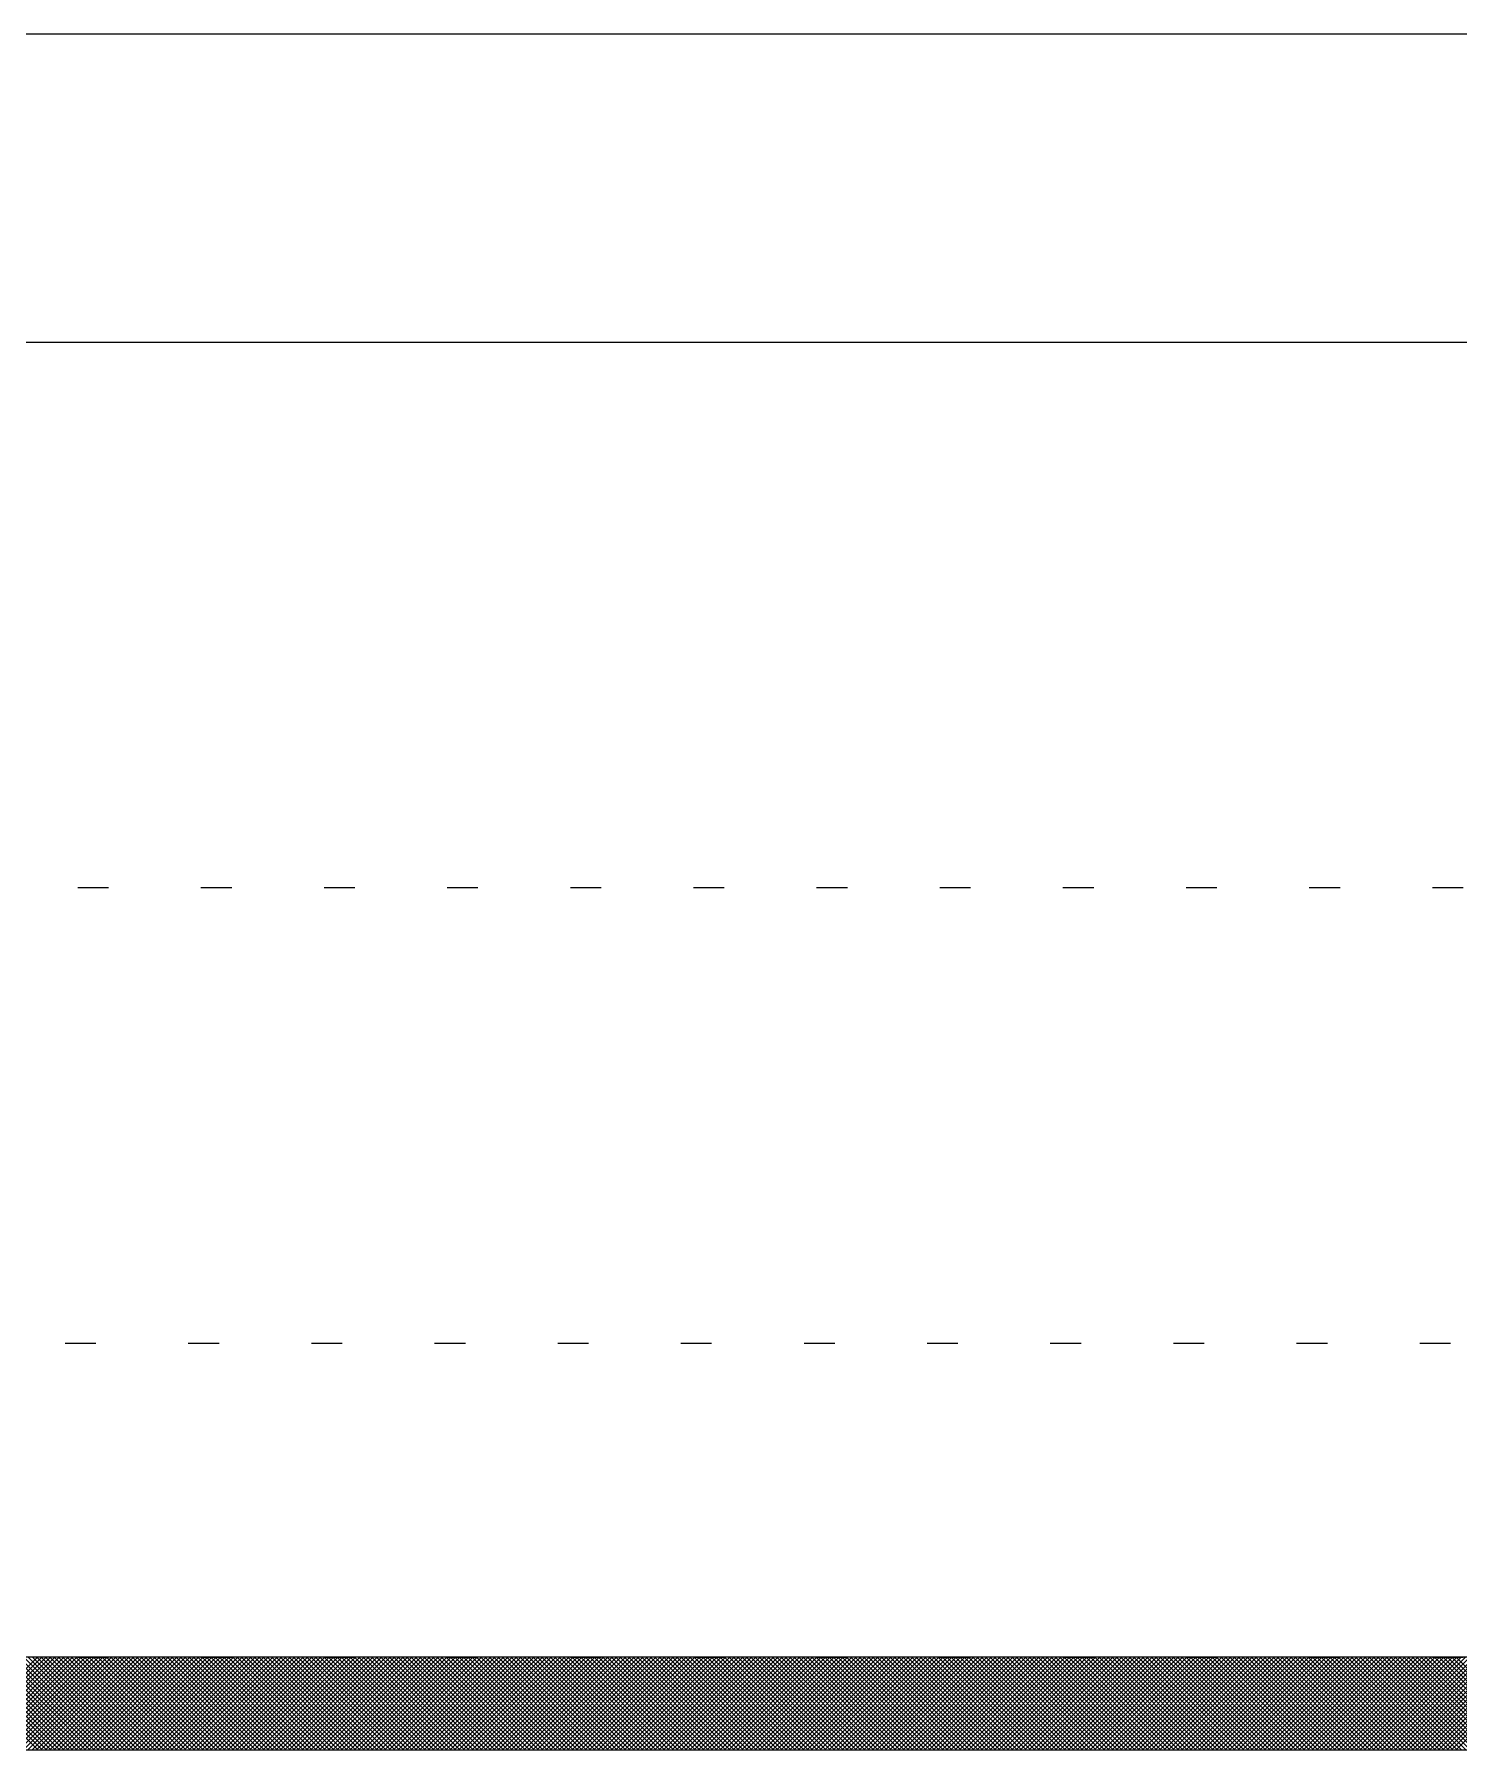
# Model space of a CAD drawing. Extents: x 0 to 119, y 0 to 84.
# Drawn here: x 28.98 to 33.61, y 78.53 to 84.1 of the extents above; entities that cross this region are included whole.
import ezdxf

# ---------------------------------------------------------------- set-up
doc = ezdxf.new("R2010")
doc.units = 0
doc.header["$MEASUREMENT"] = 0
doc.linetypes.add('ESTILO_TQS_0002', pattern=[0.4, 0.1, -0.3])
for name, color, linetype in [('29', 9, 'CONTINUOUS'), ('3', 7, 'CONTINUOUS'), ('40', 7, 'CONTINUOUS'), ('6', 178, 'CONTINUOUS'), ('7', 232, 'CONTINUOUS')]:
    doc.layers.add(name, color=color, linetype=linetype)

msp = doc.modelspace()

# ---------------------------------------------------------------- linework, layer by layer
at = {"layer": '29', "color": 9, "linetype": 'Continuous'}
for p, q in [((28.692699, 78.529585), (28.992699, 78.829585)), ((28.693072, 78.829585), (28.993072, 78.529585)), ((28.706841, 78.529585), (29.006841, 78.829585)), ((28.707214, 78.829585), (29.007214, 78.529585)), ((28.720984, 78.529585), (29.020984, 78.829585)), ((28.721356, 78.829585), (29.021356, 78.529585)), ((28.735126, 78.529585), (29.035126, 78.829585)), ((28.735498, 78.829585), (29.035498, 78.529585)), ((28.749268, 78.529585), (29.049268, 78.829585)), ((28.74964, 78.829585), (29.04964, 78.529585)), ((28.76341, 78.529585), (29.06341, 78.829585)), ((28.763783, 78.829585), (29.063783, 78.529585)), ((28.777552, 78.529585), (29.077552, 78.829585)), ((28.777925, 78.829585), (29.077925, 78.529585)), ((28.791694, 78.529585), (29.091694, 78.829585)), ((28.792067, 78.829585), (29.092067, 78.529585)), ((28.805836, 78.529585), (29.105836, 78.829585)), ((28.806209, 78.829585), (29.106209, 78.529585)), ((28.819979, 78.529585), (29.119979, 78.829585)), ((28.820351, 78.829585), (29.120351, 78.529585)), ((28.834121, 78.529585), (29.134121, 78.829585)), ((28.834493, 78.829585), (29.134493, 78.529585)), ((28.848263, 78.529585), (29.148263, 78.829585)), ((28.848635, 78.829585), (29.148635, 78.529585)), ((28.862405, 78.529585), (29.162405, 78.829585)), ((28.862778, 78.829585), (29.162778, 78.529585)), ((28.876547, 78.529585), (29.176547, 78.829585)), ((28.87692, 78.829585), (29.17692, 78.529585)), ((28.890689, 78.529585), (29.190689, 78.829585)), ((28.891062, 78.829585), (29.191062, 78.529585)), ((28.904831, 78.529585), (29.204831, 78.829585)), ((28.905204, 78.829585), (29.205204, 78.529585)), ((28.918973, 78.529585), (29.218973, 78.829585)), ((28.919346, 78.829585), (29.219346, 78.529585)), ((28.933116, 78.529585), (29.233116, 78.829585)), ((28.933488, 78.829585), (29.233488, 78.529585)), ((28.947258, 78.529585), (29.247258, 78.829585)), ((28.94763, 78.829585), (29.24763, 78.529585)), ((28.9614, 78.529585), (29.2614, 78.829585)), ((28.961772, 78.829585), (29.261772, 78.529585)), ((28.975542, 78.529585), (29.275542, 78.829585)), ((28.975915, 78.829585), (29.275915, 78.529585)), ((28.989684, 78.529585), (29.289684, 78.829585)), ((28.990057, 78.829585), (29.290057, 78.529585)), ((29.003826, 78.529585), (29.303826, 78.829585)), ((29.004199, 78.829585), (29.304199, 78.529585)), ((29.017968, 78.529585), (29.317968, 78.829585)), ((29.018341, 78.829585), (29.318341, 78.529585)), ((29.032111, 78.529585), (29.332111, 78.829585)), ((29.032483, 78.829585), (29.332483, 78.529585)), ((29.046253, 78.529585), (29.346253, 78.829585)), ((29.046625, 78.829585), (29.346625, 78.529585)), ((29.060395, 78.529585), (29.360395, 78.829585)), ((29.060767, 78.829585), (29.360767, 78.529585)), ((29.074537, 78.529585), (29.374537, 78.829585)), ((29.07491, 78.829585), (29.37491, 78.529585)), ((29.088679, 78.529585), (29.388679, 78.829585)), ((29.089052, 78.829585), (29.389052, 78.529585)), ((29.102821, 78.529585), (29.402821, 78.829585)), ((29.103194, 78.829585), (29.403194, 78.529585)), ((29.116963, 78.529585), (29.416963, 78.829585)), ((29.117336, 78.829585), (29.417336, 78.529585)), ((29.131105, 78.529585), (29.431105, 78.829585)), ((29.131478, 78.829585), (29.431478, 78.529585)), ((29.145248, 78.529585), (29.445248, 78.829585)), ((29.14562, 78.829585), (29.44562, 78.529585)), ((29.15939, 78.529585), (29.45939, 78.829585)), ((29.159762, 78.829585), (29.459762, 78.529585)), ((29.173532, 78.529585), (29.473532, 78.829585)), ((29.173905, 78.829585), (29.473905, 78.529585)), ((29.187674, 78.529585), (29.487674, 78.829585)), ((29.188047, 78.829585), (29.488047, 78.529585)), ((29.201816, 78.529585), (29.501816, 78.829585)), ((29.202189, 78.829585), (29.502189, 78.529585)), ((29.215958, 78.529585), (29.515958, 78.829585)), ((29.216331, 78.829585), (29.516331, 78.529585)), ((29.2301, 78.529585), (29.5301, 78.829585)), ((29.230473, 78.829585), (29.530473, 78.529585)), ((29.244243, 78.529585), (29.544243, 78.829585)), ((29.244615, 78.829585), (29.544615, 78.529585)), ((29.258385, 78.529585), (29.558385, 78.829585)), ((29.258757, 78.829585), (29.558757, 78.529585)), ((29.272527, 78.529585), (29.572527, 78.829585)), ((29.272899, 78.829585), (29.572899, 78.529585)), ((29.286669, 78.529585), (29.586669, 78.829585)), ((29.287042, 78.829585), (29.587042, 78.529585)), ((29.300811, 78.529585), (29.600811, 78.829585)), ((29.301184, 78.829585), (29.601184, 78.529585)), ((29.314953, 78.529585), (29.614953, 78.829585)), ((29.315326, 78.829585), (29.615326, 78.529585)), ((29.329095, 78.529585), (29.629095, 78.829585)), ((29.329468, 78.829585), (29.629468, 78.529585)), ((29.343238, 78.529585), (29.643238, 78.829585)), ((29.34361, 78.829585), (29.64361, 78.529585)), ((29.35738, 78.529585), (29.65738, 78.829585)), ((29.357752, 78.829585), (29.657752, 78.529585)), ((29.371522, 78.529585), (29.671522, 78.829585)), ((29.371894, 78.829585), (29.671894, 78.529585)), ((29.385664, 78.529585), (29.685664, 78.829585)), ((29.386037, 78.829585), (29.686037, 78.529585)), ((29.399806, 78.529585), (29.699806, 78.829585)), ((29.400179, 78.829585), (29.700179, 78.529585)), ((29.413948, 78.529585), (29.713948, 78.829585)), ((29.414321, 78.829585), (29.714321, 78.529585)), ((29.42809, 78.529585), (29.72809, 78.829585)), ((29.428463, 78.829585), (29.728463, 78.529585)), ((29.442232, 78.529585), (29.742232, 78.829585)), ((29.442605, 78.829585), (29.742605, 78.529585)), ((29.456375, 78.529585), (29.756375, 78.829585)), ((29.456747, 78.829585), (29.756747, 78.529585)), ((29.470517, 78.529585), (29.770517, 78.829585)), ((29.470889, 78.829585), (29.770889, 78.529585)), ((29.484659, 78.529585), (29.784659, 78.829585)), ((29.485032, 78.829585), (29.785032, 78.529585)), ((29.498801, 78.529585), (29.798801, 78.829585)), ((29.499174, 78.829585), (29.799174, 78.529585)), ((29.512943, 78.529585), (29.812943, 78.829585)), ((29.513316, 78.829585), (29.813316, 78.529585)), ((29.527085, 78.529585), (29.827085, 78.829585)), ((29.527458, 78.829585), (29.827458, 78.529585)), ((29.541227, 78.529585), (29.841227, 78.829585)), ((29.5416, 78.829585), (29.8416, 78.529585)), ((29.55537, 78.529585), (29.85537, 78.829585)), ((29.555742, 78.829585), (29.855742, 78.529585)), ((29.569512, 78.529585), (29.869512, 78.829585)), ((29.569884, 78.829585), (29.869884, 78.529585)), ((29.583654, 78.529585), (29.883654, 78.829585)), ((29.584026, 78.829585), (29.884026, 78.529585)), ((29.597796, 78.529585), (29.897796, 78.829585)), ((29.598169, 78.829585), (29.898169, 78.529585)), ((29.611938, 78.529585), (29.911938, 78.829585)), ((29.612311, 78.829585), (29.912311, 78.529585)), ((29.62608, 78.529585), (29.92608, 78.829585)), ((29.626453, 78.829585), (29.926453, 78.529585)), ((29.640222, 78.529585), (29.940222, 78.829585)), ((29.640595, 78.829585), (29.940595, 78.529585)), ((29.654365, 78.529585), (29.954365, 78.829585)), ((29.654737, 78.829585), (29.954737, 78.529585)), ((29.668507, 78.529585), (29.968507, 78.829585)), ((29.668879, 78.829585), (29.968879, 78.529585)), ((29.682649, 78.529585), (29.982649, 78.829585)), ((29.683021, 78.829585), (29.983021, 78.529585)), ((29.696791, 78.529585), (29.996791, 78.829585)), ((29.697164, 78.829585), (29.997164, 78.529585)), ((29.710933, 78.529585), (30.010933, 78.829585)), ((29.711306, 78.829585), (30.011306, 78.529585)), ((29.725075, 78.529585), (30.025075, 78.829585)), ((29.725448, 78.829585), (30.025448, 78.529585)), ((29.739217, 78.529585), (30.039217, 78.829585)), ((29.73959, 78.829585), (30.03959, 78.529585)), ((29.753359, 78.529585), (30.053359, 78.829585)), ((29.753732, 78.829585), (30.053732, 78.529585)), ((29.767502, 78.529585), (30.067502, 78.829585)), ((29.767874, 78.829585), (30.067874, 78.529585)), ((29.781644, 78.529585), (30.081644, 78.829585)), ((29.782016, 78.829585), (30.082016, 78.529585)), ((29.795786, 78.529585), (30.095786, 78.829585)), ((29.796159, 78.829585), (30.096159, 78.529585)), ((29.809928, 78.529585), (30.109928, 78.829585)), ((29.810301, 78.829585), (30.110301, 78.529585)), ((29.82407, 78.529585), (30.12407, 78.829585)), ((29.824443, 78.829585), (30.124443, 78.529585)), ((29.838212, 78.529585), (30.138212, 78.829585)), ((29.838585, 78.829585), (30.138585, 78.529585)), ((29.852354, 78.529585), (30.152354, 78.829585)), ((29.852727, 78.829585), (30.152727, 78.529585)), ((29.866497, 78.529585), (30.166497, 78.829585)), ((29.866869, 78.829585), (30.166869, 78.529585)), ((29.880639, 78.529585), (30.180639, 78.829585)), ((29.881011, 78.829585), (30.181011, 78.529585)), ((29.894781, 78.529585), (30.194781, 78.829585)), ((29.895153, 78.829585), (30.195153, 78.529585)), ((29.908923, 78.529585), (30.208923, 78.829585)), ((29.909296, 78.829585), (30.209296, 78.529585)), ((29.923065, 78.529585), (30.223065, 78.829585)), ((29.923438, 78.829585), (30.223438, 78.529585)), ((29.937207, 78.529585), (30.237207, 78.829585)), ((29.93758, 78.829585), (30.23758, 78.529585)), ((29.951349, 78.529585), (30.251349, 78.829585)), ((29.951722, 78.829585), (30.251722, 78.529585)), ((29.965491, 78.529585), (30.265491, 78.829585)), ((29.965864, 78.829585), (30.265864, 78.529585)), ((29.979634, 78.529585), (30.279634, 78.829585)), ((29.980006, 78.829585), (30.280006, 78.529585)), ((29.993776, 78.529585), (30.293776, 78.829585)), ((29.994148, 78.829585), (30.294148, 78.529585)), ((30.007918, 78.529585), (30.307918, 78.829585)), ((30.008291, 78.829585), (30.308291, 78.529585)), ((30.02206, 78.529585), (30.32206, 78.829585)), ((30.022433, 78.829585), (30.322433, 78.529585)), ((30.036202, 78.529585), (30.336202, 78.829585)), ((30.036575, 78.829585), (30.336575, 78.529585)), ((30.050344, 78.529585), (30.350344, 78.829585)), ((30.050717, 78.829585), (30.350717, 78.529585)), ((30.064486, 78.529585), (30.364486, 78.829585)), ((30.064859, 78.829585), (30.364859, 78.529585)), ((30.078629, 78.529585), (30.378629, 78.829585)), ((30.079001, 78.829585), (30.379001, 78.529585)), ((30.092771, 78.529585), (30.392771, 78.829585)), ((30.093143, 78.829585), (30.393143, 78.529585)), ((30.106913, 78.529585), (30.406913, 78.829585)), ((30.107285, 78.829585), (30.407285, 78.529585)), ((30.121055, 78.529585), (30.421055, 78.829585)), ((30.121428, 78.829585), (30.421428, 78.529585)), ((30.135197, 78.529585), (30.435197, 78.829585)), ((30.13557, 78.829585), (30.43557, 78.529585)), ((30.149339, 78.529585), (30.449339, 78.829585)), ((30.149712, 78.829585), (30.449712, 78.529585)), ((30.163481, 78.529585), (30.463481, 78.829585)), ((30.163854, 78.829585), (30.463854, 78.529585)), ((30.177624, 78.529585), (30.477624, 78.829585)), ((30.177996, 78.829585), (30.477996, 78.529585)), ((30.191766, 78.529585), (30.491766, 78.829585)), ((30.192138, 78.829585), (30.492138, 78.529585)), ((30.205908, 78.529585), (30.505908, 78.829585)), ((30.20628, 78.829585), (30.50628, 78.529585)), ((30.22005, 78.529585), (30.52005, 78.829585)), ((30.220423, 78.829585), (30.520423, 78.529585)), ((30.234192, 78.529585), (30.534192, 78.829585)), ((30.234565, 78.829585), (30.534565, 78.529585)), ((30.248334, 78.529585), (30.548334, 78.829585)), ((30.248707, 78.829585), (30.548707, 78.529585)), ((30.262476, 78.529585), (30.562476, 78.829585)), ((30.262849, 78.829585), (30.562849, 78.529585)), ((30.276618, 78.529585), (30.576618, 78.829585)), ((30.276991, 78.829585), (30.576991, 78.529585)), ((30.290761, 78.529585), (30.590761, 78.829585)), ((30.291133, 78.829585), (30.591133, 78.529585)), ((30.304903, 78.529585), (30.604903, 78.829585)), ((30.305275, 78.829585), (30.605275, 78.529585)), ((30.319045, 78.529585), (30.619045, 78.829585)), ((30.319418, 78.829585), (30.619418, 78.529585)), ((30.333187, 78.529585), (30.633187, 78.829585)), ((30.33356, 78.829585), (30.63356, 78.529585)), ((30.347329, 78.529585), (30.647329, 78.829585)), ((30.347702, 78.829585), (30.647702, 78.529585)), ((30.361471, 78.529585), (30.661471, 78.829585)), ((30.361844, 78.829585), (30.661844, 78.529585)), ((30.375613, 78.529585), (30.675613, 78.829585)), ((30.375986, 78.829585), (30.675986, 78.529585)), ((30.389756, 78.529585), (30.689756, 78.829585)), ((30.390128, 78.829585), (30.690128, 78.529585)), ((30.403898, 78.529585), (30.703898, 78.829585)), ((30.40427, 78.829585), (30.70427, 78.529585)), ((30.41804, 78.529585), (30.71804, 78.829585)), ((30.418412, 78.829585), (30.718412, 78.529585)), ((30.432182, 78.529585), (30.732182, 78.829585)), ((30.432555, 78.829585), (30.732555, 78.529585)), ((30.446324, 78.529585), (30.746324, 78.829585)), ((30.446697, 78.829585), (30.746697, 78.529585)), ((30.460466, 78.529585), (30.760466, 78.829585)), ((30.460839, 78.829585), (30.760839, 78.529585)), ((30.474608, 78.529585), (30.774608, 78.829585)), ((30.474981, 78.829585), (30.774981, 78.529585)), ((30.488751, 78.529585), (30.788751, 78.829585)), ((30.489123, 78.829585), (30.789123, 78.529585)), ((30.502893, 78.529585), (30.802893, 78.829585)), ((30.503265, 78.829585), (30.803265, 78.529585)), ((30.517035, 78.529585), (30.817035, 78.829585)), ((30.517407, 78.829585), (30.817407, 78.529585)), ((30.531177, 78.529585), (30.831177, 78.829585)), ((30.53155, 78.829585), (30.83155, 78.529585)), ((30.545319, 78.529585), (30.845319, 78.829585)), ((30.545692, 78.829585), (30.845692, 78.529585)), ((30.559461, 78.529585), (30.859461, 78.829585)), ((30.559834, 78.829585), (30.859834, 78.529585)), ((30.573603, 78.529585), (30.873603, 78.829585)), ((30.573976, 78.829585), (30.873976, 78.529585)), ((30.587745, 78.529585), (30.887745, 78.829585)), ((30.588118, 78.829585), (30.888118, 78.529585)), ((30.601888, 78.529585), (30.901888, 78.829585)), ((30.60226, 78.829585), (30.90226, 78.529585)), ((30.61603, 78.529585), (30.91603, 78.829585)), ((30.616402, 78.829585), (30.916402, 78.529585)), ((30.630172, 78.529585), (30.930172, 78.829585)), ((30.630545, 78.829585), (30.930545, 78.529585)), ((30.644314, 78.529585), (30.944314, 78.829585)), ((30.644687, 78.829585), (30.944687, 78.529585)), ((30.658456, 78.529585), (30.958456, 78.829585)), ((30.658829, 78.829585), (30.958829, 78.529585)), ((30.672598, 78.529585), (30.972598, 78.829585)), ((30.672971, 78.829585), (30.972971, 78.529585)), ((30.68674, 78.529585), (30.98674, 78.829585)), ((30.687113, 78.829585), (30.987113, 78.529585)), ((30.700883, 78.529585), (31.000883, 78.829585)), ((30.701255, 78.829585), (31.001255, 78.529585)), ((30.715025, 78.529585), (31.015025, 78.829585)), ((30.715397, 78.829585), (31.015397, 78.529585)), ((30.729167, 78.529585), (31.029167, 78.829585)), ((30.729539, 78.829585), (31.029539, 78.529585)), ((30.743309, 78.529585), (31.043309, 78.829585)), ((30.743682, 78.829585), (31.043682, 78.529585)), ((30.757451, 78.529585), (31.057451, 78.829585)), ((30.757824, 78.829585), (31.057824, 78.529585)), ((30.771593, 78.529585), (31.071593, 78.829585)), ((30.771966, 78.829585), (31.071966, 78.529585)), ((30.785735, 78.529585), (31.085735, 78.829585)), ((30.786108, 78.829585), (31.086108, 78.529585)), ((30.799877, 78.529585), (31.099877, 78.829585)), ((30.80025, 78.829585), (31.10025, 78.529585)), ((30.81402, 78.529585), (31.11402, 78.829585)), ((30.814392, 78.829585), (31.114392, 78.529585)), ((30.828162, 78.529585), (31.128162, 78.829585)), ((30.828534, 78.829585), (31.128534, 78.529585)), ((30.842304, 78.529585), (31.142304, 78.829585)), ((30.842677, 78.829585), (31.142677, 78.529585)), ((30.856446, 78.529585), (31.156446, 78.829585)), ((30.856819, 78.829585), (31.156819, 78.529585)), ((30.870588, 78.529585), (31.170588, 78.829585)), ((30.870961, 78.829585), (31.170961, 78.529585)), ((30.88473, 78.529585), (31.18473, 78.829585)), ((30.885103, 78.829585), (31.185103, 78.529585)), ((30.898872, 78.529585), (31.198872, 78.829585)), ((30.899245, 78.829585), (31.199245, 78.529585)), ((30.913015, 78.529585), (31.213015, 78.829585)), ((30.913387, 78.829585), (31.213387, 78.529585)), ((30.927157, 78.529585), (31.227157, 78.829585)), ((30.927529, 78.829585), (31.227529, 78.529585)), ((30.941299, 78.529585), (31.241299, 78.829585)), ((30.941671, 78.829585), (31.241671, 78.529585)), ((30.955441, 78.529585), (31.255441, 78.829585)), ((30.955814, 78.829585), (31.255814, 78.529585)), ((30.969583, 78.529585), (31.269583, 78.829585)), ((30.969956, 78.829585), (31.269956, 78.529585)), ((30.983725, 78.529585), (31.283725, 78.829585)), ((30.984098, 78.829585), (31.284098, 78.529585)), ((30.997867, 78.529585), (31.297867, 78.829585)), ((30.99824, 78.829585), (31.29824, 78.529585)), ((31.01201, 78.529585), (31.31201, 78.829585)), ((31.012382, 78.829585), (31.312382, 78.529585)), ((31.026152, 78.529585), (31.326152, 78.829585)), ((31.026524, 78.829585), (31.326524, 78.529585)), ((31.040294, 78.529585), (31.340294, 78.829585)), ((31.040666, 78.829585), (31.340666, 78.529585)), ((31.054436, 78.529585), (31.354436, 78.829585)), ((31.054809, 78.829585), (31.354809, 78.529585)), ((31.068578, 78.529585), (31.368578, 78.829585)), ((31.068951, 78.829585), (31.368951, 78.529585)), ((31.08272, 78.529585), (31.38272, 78.829585)), ((31.083093, 78.829585), (31.383093, 78.529585)), ((31.096862, 78.529585), (31.396862, 78.829585)), ((31.097235, 78.829585), (31.397235, 78.529585)), ((31.111004, 78.529585), (31.411004, 78.829585)), ((31.111377, 78.829585), (31.411377, 78.529585)), ((31.125147, 78.529585), (31.425147, 78.829585)), ((31.125519, 78.829585), (31.425519, 78.529585)), ((31.139289, 78.529585), (31.439289, 78.829585)), ((31.139661, 78.829585), (31.439661, 78.529585)), ((31.153431, 78.529585), (31.453431, 78.829585)), ((31.153804, 78.829585), (31.453804, 78.529585)), ((31.167573, 78.529585), (31.467573, 78.829585)), ((31.167946, 78.829585), (31.467946, 78.529585)), ((31.181715, 78.529585), (31.481715, 78.829585)), ((31.182088, 78.829585), (31.482088, 78.529585)), ((31.195857, 78.529585), (31.495857, 78.829585)), ((31.19623, 78.829585), (31.49623, 78.529585)), ((31.209999, 78.529585), (31.509999, 78.829585)), ((31.210372, 78.829585), (31.510372, 78.529585)), ((31.224142, 78.529585), (31.524142, 78.829585)), ((31.224514, 78.829585), (31.524514, 78.529585)), ((31.238284, 78.529585), (31.538284, 78.829585)), ((31.238656, 78.829585), (31.538656, 78.529585)), ((31.252426, 78.529585), (31.552426, 78.829585)), ((31.252798, 78.829585), (31.552798, 78.529585)), ((31.266568, 78.529585), (31.566568, 78.829585)), ((31.266941, 78.829585), (31.566941, 78.529585)), ((31.28071, 78.529585), (31.58071, 78.829585)), ((31.281083, 78.829585), (31.581083, 78.529585)), ((31.294852, 78.529585), (31.594852, 78.829585)), ((31.295225, 78.829585), (31.595225, 78.529585)), ((31.308994, 78.529585), (31.608994, 78.829585)), ((31.309367, 78.829585), (31.609367, 78.529585)), ((31.323137, 78.529585), (31.623137, 78.829585)), ((31.323509, 78.829585), (31.623509, 78.529585)), ((31.337279, 78.529585), (31.637279, 78.829585)), ((31.337651, 78.829585), (31.637651, 78.529585)), ((31.351421, 78.529585), (31.651421, 78.829585)), ((31.351793, 78.829585), (31.651793, 78.529585)), ((31.365563, 78.529585), (31.665563, 78.829585)), ((31.365936, 78.829585), (31.665936, 78.529585)), ((31.379705, 78.529585), (31.679705, 78.829585)), ((31.380078, 78.829585), (31.680078, 78.529585)), ((31.393847, 78.529585), (31.693847, 78.829585)), ((31.39422, 78.829585), (31.69422, 78.529585)), ((31.407989, 78.529585), (31.707989, 78.829585)), ((31.408362, 78.829585), (31.708362, 78.529585)), ((31.422131, 78.529585), (31.722131, 78.829585)), ((31.422504, 78.829585), (31.722504, 78.529585)), ((31.436274, 78.529585), (31.736274, 78.829585)), ((31.436646, 78.829585), (31.736646, 78.529585)), ((31.450416, 78.529585), (31.750416, 78.829585)), ((31.450788, 78.829585), (31.750788, 78.529585)), ((31.464558, 78.529585), (31.764558, 78.829585)), ((31.464931, 78.829585), (31.764931, 78.529585)), ((31.4787, 78.529585), (31.7787, 78.829585)), ((31.479073, 78.829585), (31.779073, 78.529585)), ((31.492842, 78.529585), (31.792842, 78.829585)), ((31.493215, 78.829585), (31.793215, 78.529585)), ((31.506984, 78.529585), (31.806984, 78.829585)), ((31.507357, 78.829585), (31.807357, 78.529585)), ((31.521126, 78.529585), (31.821126, 78.829585)), ((31.521499, 78.829585), (31.821499, 78.529585)), ((31.535269, 78.529585), (31.835269, 78.829585)), ((31.535641, 78.829585), (31.835641, 78.529585)), ((31.549411, 78.529585), (31.849411, 78.829585)), ((31.549783, 78.829585), (31.849783, 78.529585)), ((31.563553, 78.529585), (31.863553, 78.829585)), ((31.563925, 78.829585), (31.863925, 78.529585)), ((31.577695, 78.529585), (31.877695, 78.829585)), ((31.578068, 78.829585), (31.878068, 78.529585)), ((31.591837, 78.529585), (31.891837, 78.829585)), ((31.59221, 78.829585), (31.89221, 78.529585)), ((31.605979, 78.529585), (31.905979, 78.829585)), ((31.606352, 78.829585), (31.906352, 78.529585)), ((31.620121, 78.529585), (31.920121, 78.829585)), ((31.620494, 78.829585), (31.920494, 78.529585)), ((31.634263, 78.529585), (31.934263, 78.829585)), ((31.634636, 78.829585), (31.934636, 78.529585)), ((31.648406, 78.529585), (31.948406, 78.829585)), ((31.648778, 78.829585), (31.948778, 78.529585)), ((31.662548, 78.529585), (31.962548, 78.829585)), ((31.66292, 78.829585), (31.96292, 78.529585)), ((31.67669, 78.529585), (31.97669, 78.829585)), ((31.677063, 78.829585), (31.977063, 78.529585)), ((31.690832, 78.529585), (31.990832, 78.829585)), ((31.691205, 78.829585), (31.991205, 78.529585)), ((31.704974, 78.529585), (32.004974, 78.829585)), ((31.705347, 78.829585), (32.005347, 78.529585)), ((31.719116, 78.529585), (32.019116, 78.829585)), ((31.719489, 78.829585), (32.019489, 78.529585)), ((31.733258, 78.529585), (32.033258, 78.829585)), ((31.733631, 78.829585), (32.033631, 78.529585)), ((31.747401, 78.529585), (32.047401, 78.829585)), ((31.747773, 78.829585), (32.047773, 78.529585)), ((31.761543, 78.529585), (32.061543, 78.829585)), ((31.761915, 78.829585), (32.061915, 78.529585)), ((31.775685, 78.529585), (32.075685, 78.829585)), ((31.776057, 78.829585), (32.076057, 78.529585)), ((31.789827, 78.529585), (32.089827, 78.829585)), ((31.7902, 78.829585), (32.0902, 78.529585)), ((31.803969, 78.529585), (32.103969, 78.829585)), ((31.804342, 78.829585), (32.104342, 78.529585)), ((31.818111, 78.529585), (32.118111, 78.829585)), ((31.818484, 78.829585), (32.118484, 78.529585)), ((31.832253, 78.529585), (32.132253, 78.829585)), ((31.832626, 78.829585), (32.132626, 78.529585)), ((31.846396, 78.529585), (32.146396, 78.829585)), ((31.846768, 78.829585), (32.146768, 78.529585)), ((31.860538, 78.529585), (32.160538, 78.829585)), ((31.86091, 78.829585), (32.16091, 78.529585)), ((31.87468, 78.529585), (32.17468, 78.829585)), ((31.875052, 78.829585), (32.175052, 78.529585)), ((31.888822, 78.529585), (32.188822, 78.829585)), ((31.889195, 78.829585), (32.189195, 78.529585)), ((31.902964, 78.529585), (32.202964, 78.829585)), ((31.903337, 78.829585), (32.203337, 78.529585)), ((31.917106, 78.529585), (32.217106, 78.829585)), ((31.917479, 78.829585), (32.217479, 78.529585)), ((31.931248, 78.529585), (32.231248, 78.829585)), ((31.931621, 78.829585), (32.231621, 78.529585)), ((31.94539, 78.529585), (32.24539, 78.829585)), ((31.945763, 78.829585), (32.245763, 78.529585)), ((31.959533, 78.529585), (32.259533, 78.829585)), ((31.959905, 78.829585), (32.259905, 78.529585)), ((31.973675, 78.529585), (32.273675, 78.829585)), ((31.974047, 78.829585), (32.274047, 78.529585)), ((31.987817, 78.529585), (32.287817, 78.829585)), ((31.98819, 78.829585), (32.28819, 78.529585)), ((32.001959, 78.529585), (32.301959, 78.829585)), ((32.002332, 78.829585), (32.302332, 78.529585)), ((32.016101, 78.529585), (32.316101, 78.829585)), ((32.016474, 78.829585), (32.316474, 78.529585)), ((32.030243, 78.529585), (32.330243, 78.829585)), ((32.030616, 78.829585), (32.330616, 78.529585)), ((32.044385, 78.529585), (32.344385, 78.829585)), ((32.044758, 78.829585), (32.344758, 78.529585)), ((32.058528, 78.529585), (32.358528, 78.829585)), ((32.0589, 78.829585), (32.3589, 78.529585)), ((32.07267, 78.529585), (32.37267, 78.829585)), ((32.073042, 78.829585), (32.373042, 78.529585)), ((32.086812, 78.529585), (32.386812, 78.829585)), ((32.087184, 78.829585), (32.387184, 78.529585)), ((32.100954, 78.529585), (32.400954, 78.829585)), ((32.101327, 78.829585), (32.401327, 78.529585)), ((32.115096, 78.529585), (32.415096, 78.829585)), ((32.115469, 78.829585), (32.415469, 78.529585)), ((32.129238, 78.529585), (32.429238, 78.829585)), ((32.129611, 78.829585), (32.429611, 78.529585)), ((32.14338, 78.529585), (32.44338, 78.829585)), ((32.143753, 78.829585), (32.443753, 78.529585)), ((32.157523, 78.529585), (32.457523, 78.829585)), ((32.157895, 78.829585), (32.457895, 78.529585)), ((32.171665, 78.529585), (32.471665, 78.829585)), ((32.172037, 78.829585), (32.472037, 78.529585)), ((32.185807, 78.529585), (32.485807, 78.829585)), ((32.186179, 78.829585), (32.486179, 78.529585)), ((32.199949, 78.529585), (32.499949, 78.829585)), ((32.200322, 78.829585), (32.500322, 78.529585)), ((32.214091, 78.529585), (32.514091, 78.829585)), ((32.214464, 78.829585), (32.514464, 78.529585)), ((32.228233, 78.529585), (32.528233, 78.829585)), ((32.228606, 78.829585), (32.528606, 78.529585)), ((32.242375, 78.529585), (32.542375, 78.829585)), ((32.242748, 78.829585), (32.542748, 78.529585)), ((32.256517, 78.529585), (32.556517, 78.829585)), ((32.25689, 78.829585), (32.55689, 78.529585)), ((32.27066, 78.529585), (32.57066, 78.829585)), ((32.271032, 78.829585), (32.571032, 78.529585)), ((32.284802, 78.529585), (32.584802, 78.829585)), ((32.285174, 78.829585), (32.585174, 78.529585)), ((32.298944, 78.529585), (32.598944, 78.829585)), ((32.299317, 78.829585), (32.599317, 78.529585)), ((32.313086, 78.529585), (32.613086, 78.829585)), ((32.313459, 78.829585), (32.613459, 78.529585)), ((32.327228, 78.529585), (32.627228, 78.829585)), ((32.327601, 78.829585), (32.627601, 78.529585)), ((32.34137, 78.529585), (32.64137, 78.829585)), ((32.341743, 78.829585), (32.641743, 78.529585)), ((32.355512, 78.529585), (32.655512, 78.829585)), ((32.355885, 78.829585), (32.655885, 78.529585)), ((32.369655, 78.529585), (32.669655, 78.829585)), ((32.370027, 78.829585), (32.670027, 78.529585)), ((32.383797, 78.529585), (32.683797, 78.829585)), ((32.384169, 78.829585), (32.684169, 78.529585)), ((32.397939, 78.529585), (32.697939, 78.829585)), ((32.398311, 78.829585), (32.698311, 78.529585)), ((32.412081, 78.529585), (32.712081, 78.829585)), ((32.412454, 78.829585), (32.712454, 78.529585)), ((32.426223, 78.529585), (32.726223, 78.829585)), ((32.426596, 78.829585), (32.726596, 78.529585)), ((32.440365, 78.529585), (32.740365, 78.829585)), ((32.440738, 78.829585), (32.740738, 78.529585)), ((32.454507, 78.529585), (32.754507, 78.829585)), ((32.45488, 78.829585), (32.75488, 78.529585)), ((32.468649, 78.529585), (32.768649, 78.829585)), ((32.469022, 78.829585), (32.769022, 78.529585)), ((32.482792, 78.529585), (32.782792, 78.829585)), ((32.483164, 78.829585), (32.783164, 78.529585)), ((32.496934, 78.529585), (32.796934, 78.829585)), ((32.497306, 78.829585), (32.797306, 78.529585)), ((32.511076, 78.529585), (32.811076, 78.829585)), ((32.511449, 78.829585), (32.811449, 78.529585)), ((32.525218, 78.529585), (32.825218, 78.829585)), ((32.525591, 78.829585), (32.825591, 78.529585)), ((32.53936, 78.529585), (32.83936, 78.829585)), ((32.539733, 78.829585), (32.839733, 78.529585)), ((32.553502, 78.529585), (32.853502, 78.829585)), ((32.553875, 78.829585), (32.853875, 78.529585)), ((32.567644, 78.529585), (32.867644, 78.829585)), ((32.568017, 78.829585), (32.868017, 78.529585)), ((32.581787, 78.529585), (32.881787, 78.829585)), ((32.582159, 78.829585), (32.882159, 78.529585)), ((32.595929, 78.529585), (32.895929, 78.829585)), ((32.596301, 78.829585), (32.896301, 78.529585)), ((32.610071, 78.529585), (32.910071, 78.829585)), ((32.610443, 78.829585), (32.910443, 78.529585)), ((32.624213, 78.529585), (32.924213, 78.829585)), ((32.624586, 78.829585), (32.924586, 78.529585)), ((32.638355, 78.529585), (32.938355, 78.829585)), ((32.638728, 78.829585), (32.938728, 78.529585)), ((32.652497, 78.529585), (32.952497, 78.829585)), ((32.65287, 78.829585), (32.95287, 78.529585)), ((32.666639, 78.529585), (32.966639, 78.829585)), ((32.667012, 78.829585), (32.967012, 78.529585)), ((32.680782, 78.529585), (32.980782, 78.829585)), ((32.681154, 78.829585), (32.981154, 78.529585)), ((32.694924, 78.529585), (32.994924, 78.829585)), ((32.695296, 78.829585), (32.995296, 78.529585)), ((32.709066, 78.529585), (33.009066, 78.829585)), ((32.709438, 78.829585), (33.009438, 78.529585)), ((32.723208, 78.529585), (33.023208, 78.829585)), ((32.723581, 78.829585), (33.023581, 78.529585)), ((32.73735, 78.529585), (33.03735, 78.829585)), ((32.737723, 78.829585), (33.037723, 78.529585)), ((32.751492, 78.529585), (33.051492, 78.829585)), ((32.751865, 78.829585), (33.051865, 78.529585)), ((32.765634, 78.529585), (33.065634, 78.829585)), ((32.766007, 78.829585), (33.066007, 78.529585)), ((32.779776, 78.529585), (33.079776, 78.829585)), ((32.780149, 78.829585), (33.080149, 78.529585)), ((32.793919, 78.529585), (33.093919, 78.829585)), ((32.794291, 78.829585), (33.094291, 78.529585)), ((32.808061, 78.529585), (33.108061, 78.829585)), ((32.808433, 78.829585), (33.108433, 78.529585)), ((32.822203, 78.529585), (33.122203, 78.829585)), ((32.822576, 78.829585), (33.122576, 78.529585)), ((32.836345, 78.529585), (33.136345, 78.829585)), ((32.836718, 78.829585), (33.136718, 78.529585)), ((32.850487, 78.529585), (33.150487, 78.829585)), ((32.85086, 78.829585), (33.15086, 78.529585)), ((32.864629, 78.529585), (33.164629, 78.829585)), ((32.865002, 78.829585), (33.165002, 78.529585)), ((32.878771, 78.529585), (33.178771, 78.829585)), ((32.879144, 78.829585), (33.179144, 78.529585)), ((32.892914, 78.529585), (33.192914, 78.829585)), ((32.893286, 78.829585), (33.193286, 78.529585)), ((32.907056, 78.529585), (33.207056, 78.829585)), ((32.907428, 78.829585), (33.207428, 78.529585)), ((32.921198, 78.529585), (33.221198, 78.829585)), ((32.92157, 78.829585), (33.22157, 78.529585)), ((32.93534, 78.529585), (33.23534, 78.829585)), ((32.935713, 78.829585), (33.235713, 78.529585)), ((32.949482, 78.529585), (33.249482, 78.829585)), ((32.949855, 78.829585), (33.249855, 78.529585)), ((32.963624, 78.529585), (33.263624, 78.829585)), ((32.963997, 78.829585), (33.263997, 78.529585)), ((32.977766, 78.529585), (33.277766, 78.829585)), ((32.978139, 78.829585), (33.278139, 78.529585)), ((32.991909, 78.529585), (33.291909, 78.829585)), ((32.992281, 78.829585), (33.292281, 78.529585)), ((33.006051, 78.529585), (33.306051, 78.829585)), ((33.006423, 78.829585), (33.306423, 78.529585)), ((33.020193, 78.529585), (33.320193, 78.829585)), ((33.020565, 78.829585), (33.320565, 78.529585)), ((33.034335, 78.529585), (33.334335, 78.829585)), ((33.034708, 78.829585), (33.334708, 78.529585)), ((33.048477, 78.529585), (33.348477, 78.829585)), ((33.04885, 78.829585), (33.34885, 78.529585)), ((33.062619, 78.529585), (33.362619, 78.829585)), ((33.062992, 78.829585), (33.362992, 78.529585)), ((33.076761, 78.529585), (33.376761, 78.829585)), ((33.077134, 78.829585), (33.377134, 78.529585)), ((33.090903, 78.529585), (33.390903, 78.829585)), ((33.091276, 78.829585), (33.391276, 78.529585)), ((33.105046, 78.529585), (33.405046, 78.829585)), ((33.105418, 78.829585), (33.405418, 78.529585)), ((33.119188, 78.529585), (33.419188, 78.829585)), ((33.11956, 78.829585), (33.41956, 78.529585)), ((33.13333, 78.529585), (33.43333, 78.829585)), ((33.133703, 78.829585), (33.433703, 78.529585)), ((33.147472, 78.529585), (33.447472, 78.829585)), ((33.147845, 78.829585), (33.447845, 78.529585)), ((33.161614, 78.529585), (33.461614, 78.829585)), ((33.161987, 78.829585), (33.461987, 78.529585)), ((33.175756, 78.529585), (33.475756, 78.829585)), ((33.176129, 78.829585), (33.476129, 78.529585)), ((33.189898, 78.529585), (33.489898, 78.829585)), ((33.190271, 78.829585), (33.490271, 78.529585)), ((33.204041, 78.529585), (33.504041, 78.829585)), ((33.204413, 78.829585), (33.504413, 78.529585)), ((33.218183, 78.529585), (33.518183, 78.829585)), ((33.218555, 78.829585), (33.518555, 78.529585)), ((33.232325, 78.529585), (33.532325, 78.829585)), ((33.232697, 78.829585), (33.532697, 78.529585)), ((33.246467, 78.529585), (33.546467, 78.829585)), ((33.24684, 78.829585), (33.54684, 78.529585)), ((33.260609, 78.529585), (33.560609, 78.829585)), ((33.260982, 78.829585), (33.560982, 78.529585)), ((33.274751, 78.529585), (33.574751, 78.829585)), ((33.275124, 78.829585), (33.575124, 78.529585)), ((33.288893, 78.529585), (33.588893, 78.829585)), ((33.289266, 78.829585), (33.589266, 78.529585)), ((33.303035, 78.529585), (33.603035, 78.829585)), ((33.303408, 78.829585), (33.603408, 78.529585)), ((33.317178, 78.529585), (33.617178, 78.829585)), ((33.31755, 78.829585), (33.61755, 78.529585)), ((33.33132, 78.529585), (33.63132, 78.829585)), ((33.331692, 78.829585), (33.631692, 78.529585)), ((33.345462, 78.529585), (33.645462, 78.829585)), ((33.345835, 78.829585), (33.645835, 78.529585)), ((33.359604, 78.529585), (33.659604, 78.829585)), ((33.359977, 78.829585), (33.659977, 78.529585)), ((33.373746, 78.529585), (33.673746, 78.829585)), ((33.374119, 78.829585), (33.674119, 78.529585)), ((33.387888, 78.529585), (33.687888, 78.829585)), ((33.388261, 78.829585), (33.688261, 78.529585)), ((33.40203, 78.529585), (33.70203, 78.829585)), ((33.402403, 78.829585), (33.702403, 78.529585)), ((33.416173, 78.529585), (33.716173, 78.829585)), ((33.416545, 78.829585), (33.716545, 78.529585)), ((33.430315, 78.529585), (33.730315, 78.829585)), ((33.430687, 78.829585), (33.730687, 78.529585)), ((33.444457, 78.529585), (33.744457, 78.829585)), ((33.444829, 78.829585), (33.744829, 78.529585)), ((33.458599, 78.529585), (33.758599, 78.829585)), ((33.458972, 78.829585), (33.758972, 78.529585)), ((33.472741, 78.529585), (33.772741, 78.829585)), ((33.473114, 78.829585), (33.773114, 78.529585)), ((33.486883, 78.529585), (33.786883, 78.829585)), ((33.487256, 78.829585), (33.787256, 78.529585)), ((33.501025, 78.529585), (33.801025, 78.829585)), ((33.501398, 78.829585), (33.801398, 78.529585)), ((33.515168, 78.529585), (33.815168, 78.829585)), ((33.51554, 78.829585), (33.81554, 78.529585)), ((33.52931, 78.529585), (33.82931, 78.829585)), ((33.529682, 78.829585), (33.829682, 78.529585)), ((33.543452, 78.529585), (33.843452, 78.829585)), ((33.543824, 78.829585), (33.843824, 78.529585)), ((33.557594, 78.529585), (33.857594, 78.829585)), ((33.557967, 78.829585), (33.857967, 78.529585)), ((33.571736, 78.529585), (33.871736, 78.829585)), ((33.572109, 78.829585), (33.872109, 78.529585)), ((33.585878, 78.529585), (33.885878, 78.829585)), ((33.586251, 78.829585), (33.886251, 78.529585)), ((33.60002, 78.529585), (33.90002, 78.829585)), ((33.600393, 78.829585), (33.900393, 78.529585))]:
    msp.add_line(p, q, dxfattribs=at)
msp.add_lwpolyline([(39.348908, 80.729585), (39.348908, 78.829585), (23.519194, 78.829585), (23.519194, 81.329585), (23.139194, 81.329585), (23.139194, 78.529585), (39.348908, 78.529585), (39.728908, 78.529585), (39.728908, 80.429585), (44.178909, 80.429585), (44.178909, 80.329585), (44.558909, 80.329585), (44.558909, 81.329585), (44.178909, 81.329585), (44.178909, 80.729585), (39.348908, 80.729585)], dxfattribs=at)
at = {"layer": '3', "color": 7, "linetype": 'ESTILO_TQS_0002'}
for p, q in [((19.923313, 81.329585), (46.440489, 81.329585)), ((19.882308, 79.849585), (46.399485, 79.849585)), ((19.923313, 78.829585), (46.440489, 78.829585))]:
    msp.add_line(p, q, dxfattribs=at)
at = {"layer": '40', "linetype": 'Continuous'}
msp.add_line((118.9, 84.099998), (0, 84.100001), dxfattribs=at)
at = {"layer": '6', "color": 178, "linetype": 'Continuous'}
for p, q in [((39.348908, 78.829585), (23.519194, 78.829585)), ((23.139194, 78.529585), (39.348908, 78.529585))]:
    msp.add_line(p, q, dxfattribs=at)
at = {"layer": '7', "color": 232, "linetype": 'Continuous'}
msp.add_line((3, 83.100001), (117.9, 83.099998), dxfattribs=at)

doc.saveas('drawing.dxf')
